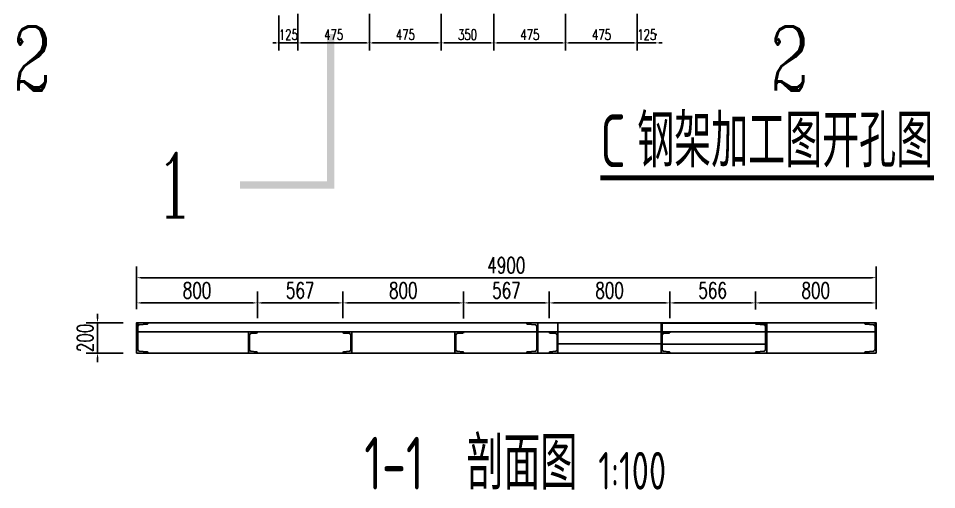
# Model space of a CAD drawing. Header units: millimetres. Extents: x -1443632 to -1307761, y 1430256 to 1527696.
# Drawn here: x -1392853 to -1386769, y 1479145 to 1482266 of the extents above; entities that cross this region are included whole.
import ezdxf

# ---------------------------------------------------------------- set-up
doc = ezdxf.new("R2010")
doc.units = ezdxf.units.MM
doc.header["$LTSCALE"] = 10
doc.layers.get('0').update_dxf_attribs({"linetype": 'CONTINUOUS'})
doc.layers.get('DEFPOINTS').update_dxf_attribs({"linetype": 'CONTINUOUS'})
for name, color, linetype in [('PUB_TEXT', 7, 'CONTINUOUS'), ('W-PLASTIC_RAILINGS塑木栏杆', 6, 'CONTINUOUS'), ('W-STEEL_FRAME钢架', 3, 'CONTINUOUS'), ('W-STEEL_KEEL钢龙骨', 5, 'CONTINUOUS')]:
    doc.layers.add(name, color=color, linetype=linetype)
doc.styles.add('_TCH_LABEL', font='COMPLEX', dxfattribs={"bigfont": 'GBCBIG'})
doc.styles.get("Standard").update_dxf_attribs({"font": 'tssdeng.shx', "width": 0.7, "bigfont": 'hztxt.shx'})
doc.styles.add('STANDARD_T3', font='simplex.shx', dxfattribs={"width": 0.7, "bigfont": 'gbcbig.shx'})
doc.dimstyles.new('W&&20', dxfattribs={"dimtxt": 70, "dimasz": 20, "dimexe": 50, "dimexo": 60, "dimgap": 20, "dimtad": 1, "dimdec": 0, "dimzin": 0, "dimdsep": 46, "dimtxsty": 'STANDARD_T3', "dimcen": 0.09, "dimclrd": 1, "dimclre": 1, "dimclrt": 7, "dimazin": 2, "dimtfac": 1, "dimtdec": 0, "dimtix": 1, "dimtmove": 2, "dimatfit": 3, "dimfxl": 0, "dimtolj": 1, "dimtzin": 0, "dimarcsym": 0})
doc.dimstyles.new('W&&30', dxfattribs={"dimtxt": 105, "dimasz": 30, "dimexe": 75, "dimexo": 90, "dimgap": 30, "dimtad": 1, "dimdec": 0, "dimzin": 0, "dimdsep": 46, "dimtxsty": 'STANDARD_T3', "dimcen": 0.09, "dimclrd": 1, "dimclre": 1, "dimclrt": 7, "dimazin": 2, "dimtfac": 1, "dimtdec": 0, "dimtix": 1, "dimtmove": 2, "dimatfit": 3, "dimfxl": 0, "dimtolj": 1, "dimtzin": 0, "dimarcsym": 0})

# ---------------------------------------------------------------- blocks, each defined once
blk = doc.blocks.new('*D307')
at = {"layer": 'DEFPOINTS', "color": 0, "transparency": 16777216}
for p in [(-1391001.9, 1482355.9), (-1391126.9, 1482345.4), (-1391001.9, 1482103.8)]:
    blk.add_point(p, dxfattribs=at)
at = {"layer": 'W-PLASTIC_RAILINGS塑木栏杆', "color": 1, "lineweight": -2, "transparency": 16777216}
for p, q in [((-1391001.9, 1482295.9), (-1391001.9, 1482053.8)), ((-1391126.9, 1482285.4), (-1391126.9, 1482053.8)), ((-1391146.9, 1482103.8), (-1391166.9, 1482103.8)), ((-1391126.9, 1482103.8), (-1391001.9, 1482103.8)), ((-1390981.9, 1482103.8), (-1390961.9, 1482103.8))]:
    blk.add_line(p, q, dxfattribs=at)
at = {"layer": 'W-PLASTIC_RAILINGS塑木栏杆', "color": 1, "transparency": 16777216}
for points in [[(-1391146.9, 1482107.1), (-1391146.9, 1482100.4), (-1391126.9, 1482103.8)], [(-1390981.9, 1482107.1), (-1390981.9, 1482100.4), (-1391001.9, 1482103.8)]]:
    blk.add_solid(points, dxfattribs=at)
at = {"layer": 'W-PLASTIC_RAILINGS塑木栏杆', "color": 7, "transparency": 16777216, "insert": (-1391064.4, 1482158.8), "char_height": 70, "attachment_point": 5, "style": 'STANDARD_T3'}
blk.add_mtext('\\A1;125', dxfattribs=at)
blk = doc.blocks.new('*D308')
at = {"layer": 'DEFPOINTS', "color": 0, "transparency": 16777216}
for p in [(-1391001.9, 1482355.9), (-1390526.9, 1482355.9), (-1390526.9, 1482103.8)]:
    blk.add_point(p, dxfattribs=at)
at = {"layer": 'W-PLASTIC_RAILINGS塑木栏杆', "color": 1, "lineweight": -2, "transparency": 16777216}
for p, q in [((-1391001.9, 1482295.9), (-1391001.9, 1482053.8)), ((-1390526.9, 1482295.9), (-1390526.9, 1482053.8)), ((-1390981.9, 1482103.8), (-1390546.9, 1482103.8))]:
    blk.add_line(p, q, dxfattribs=at)
at = {"layer": 'W-PLASTIC_RAILINGS塑木栏杆', "color": 1, "transparency": 16777216}
for points in [[(-1390981.9, 1482107.1), (-1390981.9, 1482100.4), (-1391001.9, 1482103.8)], [(-1390546.9, 1482107.1), (-1390546.9, 1482100.4), (-1390526.9, 1482103.8)]]:
    blk.add_solid(points, dxfattribs=at)
at = {"layer": 'W-PLASTIC_RAILINGS塑木栏杆', "color": 7, "transparency": 16777216, "insert": (-1390764.4, 1482158.8), "char_height": 70, "attachment_point": 5, "style": 'STANDARD_T3'}
blk.add_mtext('\\A1;475', dxfattribs=at)
blk = doc.blocks.new('*D309')
at = {"layer": 'DEFPOINTS', "color": 0, "transparency": 16777216}
for p in [(-1390526.9, 1482355.9), (-1390051.9, 1482355.9), (-1390051.9, 1482103.8)]:
    blk.add_point(p, dxfattribs=at)
at = {"layer": 'W-PLASTIC_RAILINGS塑木栏杆', "color": 1, "lineweight": -2, "transparency": 16777216}
for p, q in [((-1390526.9, 1482295.9), (-1390526.9, 1482053.8)), ((-1390051.9, 1482295.9), (-1390051.9, 1482053.8)), ((-1390506.9, 1482103.8), (-1390071.9, 1482103.8))]:
    blk.add_line(p, q, dxfattribs=at)
at = {"layer": 'W-PLASTIC_RAILINGS塑木栏杆', "color": 1, "transparency": 16777216}
for points in [[(-1390506.9, 1482107.1), (-1390506.9, 1482100.4), (-1390526.9, 1482103.8)], [(-1390071.9, 1482107.1), (-1390071.9, 1482100.4), (-1390051.9, 1482103.8)]]:
    blk.add_solid(points, dxfattribs=at)
at = {"layer": 'W-PLASTIC_RAILINGS塑木栏杆', "color": 7, "transparency": 16777216, "insert": (-1390289.4, 1482158.8), "char_height": 70, "attachment_point": 5, "style": 'STANDARD_T3'}
blk.add_mtext('\\A1;475', dxfattribs=at)
blk = doc.blocks.new('*D310')
at = {"layer": 'DEFPOINTS', "color": 0, "transparency": 16777216}
for p in [(-1390051.9, 1482355.9), (-1389701.9, 1482355.9), (-1389701.9, 1482103.8)]:
    blk.add_point(p, dxfattribs=at)
at = {"layer": 'W-PLASTIC_RAILINGS塑木栏杆', "color": 1, "lineweight": -2, "transparency": 16777216}
for p, q in [((-1390051.9, 1482295.9), (-1390051.9, 1482053.8)), ((-1389701.9, 1482295.9), (-1389701.9, 1482053.8)), ((-1390031.9, 1482103.8), (-1389721.9, 1482103.8))]:
    blk.add_line(p, q, dxfattribs=at)
at = {"layer": 'W-PLASTIC_RAILINGS塑木栏杆', "color": 1, "transparency": 16777216}
for points in [[(-1390031.9, 1482107.1), (-1390031.9, 1482100.4), (-1390051.9, 1482103.8)], [(-1389721.9, 1482107.1), (-1389721.9, 1482100.4), (-1389701.9, 1482103.8)]]:
    blk.add_solid(points, dxfattribs=at)
at = {"layer": 'W-PLASTIC_RAILINGS塑木栏杆', "color": 7, "transparency": 16777216, "insert": (-1389876.9, 1482158.8), "char_height": 70, "attachment_point": 5, "style": 'STANDARD_T3'}
blk.add_mtext('\\A1;350', dxfattribs=at)
blk = doc.blocks.new('*D311')
at = {"layer": 'DEFPOINTS', "color": 0, "transparency": 16777216}
for p in [(-1389701.9, 1482355.9), (-1389226.9, 1482355.9), (-1389226.9, 1482103.8)]:
    blk.add_point(p, dxfattribs=at)
at = {"layer": 'W-PLASTIC_RAILINGS塑木栏杆', "color": 1, "lineweight": -2, "transparency": 16777216}
for p, q in [((-1389701.9, 1482295.9), (-1389701.9, 1482053.8)), ((-1389226.9, 1482295.9), (-1389226.9, 1482053.8)), ((-1389681.9, 1482103.8), (-1389246.9, 1482103.8))]:
    blk.add_line(p, q, dxfattribs=at)
at = {"layer": 'W-PLASTIC_RAILINGS塑木栏杆', "color": 1, "transparency": 16777216}
for points in [[(-1389681.9, 1482107.1), (-1389681.9, 1482100.4), (-1389701.9, 1482103.8)], [(-1389246.9, 1482107.1), (-1389246.9, 1482100.4), (-1389226.9, 1482103.8)]]:
    blk.add_solid(points, dxfattribs=at)
at = {"layer": 'W-PLASTIC_RAILINGS塑木栏杆', "color": 7, "transparency": 16777216, "insert": (-1389464.4, 1482158.8), "char_height": 70, "attachment_point": 5, "style": 'STANDARD_T3'}
blk.add_mtext('\\A1;475', dxfattribs=at)
blk = doc.blocks.new('*D312')
at = {"layer": 'DEFPOINTS', "color": 0, "transparency": 16777216}
for p in [(-1389226.9, 1482355.9), (-1388751.9, 1482355.9), (-1388751.9, 1482103.8)]:
    blk.add_point(p, dxfattribs=at)
at = {"layer": 'W-PLASTIC_RAILINGS塑木栏杆', "color": 1, "lineweight": -2, "transparency": 16777216}
for p, q in [((-1389226.9, 1482295.9), (-1389226.9, 1482053.8)), ((-1388751.9, 1482295.9), (-1388751.9, 1482053.8)), ((-1389206.9, 1482103.8), (-1388771.9, 1482103.8))]:
    blk.add_line(p, q, dxfattribs=at)
at = {"layer": 'W-PLASTIC_RAILINGS塑木栏杆', "color": 1, "transparency": 16777216}
for points in [[(-1389206.9, 1482107.1), (-1389206.9, 1482100.4), (-1389226.9, 1482103.8)], [(-1388771.9, 1482107.1), (-1388771.9, 1482100.4), (-1388751.9, 1482103.8)]]:
    blk.add_solid(points, dxfattribs=at)
at = {"layer": 'W-PLASTIC_RAILINGS塑木栏杆', "color": 7, "transparency": 16777216, "insert": (-1388989.4, 1482158.8), "char_height": 70, "attachment_point": 5, "style": 'STANDARD_T3'}
blk.add_mtext('\\A1;475', dxfattribs=at)
blk = doc.blocks.new('*D313')
at = {"layer": 'DEFPOINTS', "color": 0, "transparency": 16777216}
for p in [(-1388751.9, 1482355.9), (-1388626.9, 1482103.8), (-1388626.9, 1482103.8)]:
    blk.add_point(p, dxfattribs=at)
at = {"layer": 'W-PLASTIC_RAILINGS塑木栏杆', "color": 1, "lineweight": -2, "transparency": 16777216}
for p, q in [((-1388751.9, 1482295.9), (-1388751.9, 1482053.8)), ((-1388626.9, 1482163.8), (-1388626.9, 1482153.8)), ((-1388771.9, 1482103.8), (-1388791.9, 1482103.8)), ((-1388751.9, 1482103.8), (-1388626.9, 1482103.8)), ((-1388606.9, 1482103.8), (-1388586.9, 1482103.8))]:
    blk.add_line(p, q, dxfattribs=at)
at = {"layer": 'W-PLASTIC_RAILINGS塑木栏杆', "color": 1, "transparency": 16777216}
for points in [[(-1388771.9, 1482107.1), (-1388771.9, 1482100.4), (-1388751.9, 1482103.8)], [(-1388606.9, 1482107.1), (-1388606.9, 1482100.4), (-1388626.9, 1482103.8)]]:
    blk.add_solid(points, dxfattribs=at)
at = {"layer": 'W-PLASTIC_RAILINGS塑木栏杆', "color": 7, "transparency": 16777216, "insert": (-1388689.4, 1482158.8), "char_height": 70, "attachment_point": 5, "style": 'STANDARD_T3'}
blk.add_mtext('\\A1;125', dxfattribs=at)
blk = doc.blocks.new('A$C24E83DC7')
for p, q in [((0, 58), (2.6, 58)), ((0, 0), (0, 58)), ((140, 0), (0, 0)), ((11.2, 14.6), (7.4, 53.3)), ((119.3, 6), (20.4, 6)), ((128.8, 14.6), (132.6, 53.3)), ((140, 58), (137.4, 58)), ((140, 0), (140, 58))]:
    blk.add_line(p, q)
for centre, radius, start, end in [((2.6, 53.3), 4.75, 0, 90), ((20.7, 15.5), 9.5, 185.71059, 270), ((119.3, 15.5), 9.5, 270, 354.28941), ((137.4, 53.3), 4.75, 90, 180)]:
    blk.add_arc(centre, radius, start, end)
blk = doc.blocks.new('A$C142B241B')
at = {"layer": 'W-STEEL_FRAME钢架', "color": 4}
for p, q in [((0, 75), (0, 0)), ((0, 75), (2.7, 75)), ((13.3, 16.9), (8.2, 70)), ((186.7, 16.9), (191.8, 70)), ((200, 75), (197.3, 75)), ((200, 75), (200, 0)), ((0, 0), (200, 0)), ((24.3, 7), (175.7, 7))]:
    blk.add_line(p, q, dxfattribs=at)
for centre, radius, start, end in [((2.7, 69.5), 5.5, 5.71059, 90), ((197.3, 69.5), 5.5, 90, 174.28941), ((24.3, 18), 11, 185.71059, 270), ((175.7, 18), 11, 270, 354.28941)]:
    blk.add_arc(centre, radius, start, end, dxfattribs=at)
blk = doc.blocks.new('*D463')
at = {"color": 1, "lineweight": -2, "transparency": 16777216}
for p, q in [((-1392069.7, 1480339.7), (-1392069.7, 1480623.6)), ((-1387169.7, 1480339.7), (-1387169.7, 1480623.6)), ((-1392039.7, 1480548.6), (-1387199.7, 1480548.6))]:
    blk.add_line(p, q, dxfattribs=at)
at = {"color": 1, "transparency": 16777216}
for points in [[(-1392039.7, 1480553.6), (-1392039.7, 1480543.6), (-1392069.7, 1480548.6)], [(-1387199.7, 1480553.6), (-1387199.7, 1480543.6), (-1387169.7, 1480548.6)]]:
    blk.add_solid(points, dxfattribs=at)
at = {"layer": 'DEFPOINTS', "color": 0, "transparency": 16777216}
for p in [(-1387169.7, 1480548.6), (-1392069.7, 1480249.7), (-1387169.7, 1480249.7)]:
    blk.add_point(p, dxfattribs=at)
at = {"color": 7, "transparency": 16777216, "insert": (-1389619.7, 1480631.1), "char_height": 105, "attachment_point": 5, "style": 'STANDARD_T3'}
blk.add_mtext('\\A1;4900', dxfattribs=at)
blk = doc.blocks.new('*D464')
at = {"color": 1, "lineweight": -2, "transparency": 16777216}
for p, q in [((-1392328.8, 1480279.7), (-1392328.8, 1480309.7)), ((-1392159.7, 1480249.7), (-1392403.8, 1480249.7)), ((-1392328.8, 1480049.7), (-1392328.8, 1480249.7)), ((-1392159.7, 1480049.7), (-1392403.8, 1480049.7)), ((-1392328.8, 1480019.7), (-1392328.8, 1479989.7))]:
    blk.add_line(p, q, dxfattribs=at)
at = {"color": 1, "transparency": 16777216}
for points in [[(-1392333.8, 1480279.7), (-1392323.8, 1480279.7), (-1392328.8, 1480249.7)], [(-1392333.8, 1480019.7), (-1392323.8, 1480019.7), (-1392328.8, 1480049.7)]]:
    blk.add_solid(points, dxfattribs=at)
at = {"layer": 'DEFPOINTS', "color": 0, "transparency": 16777216}
for p in [(-1392328.8, 1480249.7), (-1392069.7, 1480249.7), (-1392069.7, 1480049.7)]:
    blk.add_point(p, dxfattribs=at)
at = {"color": 7, "transparency": 16777216, "insert": (-1392411.3, 1480149.7), "char_height": 105, "attachment_point": 5, "rotation": 90, "style": 'STANDARD_T3'}
blk.add_mtext('\\A1;200', dxfattribs=at)
blk = doc.blocks.new('*D465')
at = {"color": 1, "lineweight": -2, "transparency": 16777216}
for p, q in [((-1392069.7, 1480339.7), (-1392069.7, 1480456.7)), ((-1391269.7, 1480279.7), (-1391269.7, 1480456.7)), ((-1392039.7, 1480381.7), (-1391299.7, 1480381.7))]:
    blk.add_line(p, q, dxfattribs=at)
at = {"color": 1, "transparency": 16777216}
for points in [[(-1392039.7, 1480386.7), (-1392039.7, 1480376.7), (-1392069.7, 1480381.7)], [(-1391299.7, 1480386.7), (-1391299.7, 1480376.7), (-1391269.7, 1480381.7)]]:
    blk.add_solid(points, dxfattribs=at)
at = {"layer": 'DEFPOINTS', "color": 0, "transparency": 16777216}
for p in [(-1391269.7, 1480381.7), (-1392069.7, 1480249.7), (-1391269.7, 1480189.7)]:
    blk.add_point(p, dxfattribs=at)
at = {"color": 7, "transparency": 16777216, "insert": (-1391669.7, 1480464.2), "char_height": 105, "attachment_point": 5, "style": 'STANDARD_T3'}
blk.add_mtext('\\A1;800', dxfattribs=at)
blk = doc.blocks.new('*D466')
at = {"color": 1, "lineweight": -2, "transparency": 16777216}
for p, q in [((-1391269.7, 1480279.7), (-1391269.7, 1480456.7)), ((-1390702.7, 1480279.7), (-1390702.7, 1480456.7)), ((-1391239.7, 1480381.7), (-1390732.7, 1480381.7))]:
    blk.add_line(p, q, dxfattribs=at)
at = {"color": 1, "transparency": 16777216}
for points in [[(-1391239.7, 1480386.7), (-1391239.7, 1480376.7), (-1391269.7, 1480381.7)], [(-1390732.7, 1480386.7), (-1390732.7, 1480376.7), (-1390702.7, 1480381.7)]]:
    blk.add_solid(points, dxfattribs=at)
at = {"layer": 'DEFPOINTS', "color": 0, "transparency": 16777216}
for p in [(-1390702.7, 1480381.7), (-1391269.7, 1480189.7), (-1390702.7, 1480189.7)]:
    blk.add_point(p, dxfattribs=at)
at = {"color": 7, "transparency": 16777216, "insert": (-1390986.2, 1480464.2), "char_height": 105, "attachment_point": 5, "style": 'STANDARD_T3'}
blk.add_mtext('\\A1;567', dxfattribs=at)
blk = doc.blocks.new('*D459')
at = {"color": 1, "lineweight": -2, "transparency": 16777216}
for p, q in [((-1390702.7, 1480279.7), (-1390702.7, 1480456.7)), ((-1389902.7, 1480278.4), (-1389902.7, 1480456.7)), ((-1390672.7, 1480381.7), (-1389932.7, 1480381.7))]:
    blk.add_line(p, q, dxfattribs=at)
at = {"color": 1, "transparency": 16777216}
for points in [[(-1390672.7, 1480386.7), (-1390672.7, 1480376.7), (-1390702.7, 1480381.7)], [(-1389932.7, 1480386.7), (-1389932.7, 1480376.7), (-1389902.7, 1480381.7)]]:
    blk.add_solid(points, dxfattribs=at)
at = {"layer": 'DEFPOINTS', "color": 0, "transparency": 16777216}
for p in [(-1389902.7, 1480381.7), (-1390702.7, 1480189.7), (-1389902.7, 1480188.4)]:
    blk.add_point(p, dxfattribs=at)
at = {"color": 7, "transparency": 16777216, "insert": (-1390302.7, 1480464.2), "char_height": 105, "attachment_point": 5, "style": 'STANDARD_T3'}
blk.add_mtext('\\A1;800', dxfattribs=at)
blk = doc.blocks.new('*D460')
at = {"color": 1, "lineweight": -2, "transparency": 16777216}
for p, q in [((-1389902.7, 1480278.4), (-1389902.7, 1480456.7)), ((-1389335.7, 1480279.7), (-1389335.7, 1480456.7)), ((-1389872.7, 1480381.7), (-1389365.7, 1480381.7))]:
    blk.add_line(p, q, dxfattribs=at)
at = {"color": 1, "transparency": 16777216}
for points in [[(-1389872.7, 1480386.7), (-1389872.7, 1480376.7), (-1389902.7, 1480381.7)], [(-1389365.7, 1480386.7), (-1389365.7, 1480376.7), (-1389335.7, 1480381.7)]]:
    blk.add_solid(points, dxfattribs=at)
at = {"layer": 'DEFPOINTS', "color": 0, "transparency": 16777216}
for p in [(-1389335.7, 1480381.7), (-1389902.7, 1480188.4), (-1389335.7, 1480189.7)]:
    blk.add_point(p, dxfattribs=at)
at = {"color": 7, "transparency": 16777216, "insert": (-1389619.2, 1480464.2), "char_height": 105, "attachment_point": 5, "style": 'STANDARD_T3'}
blk.add_mtext('\\A1;567', dxfattribs=at)
blk = doc.blocks.new('*D461')
at = {"color": 1, "lineweight": -2, "transparency": 16777216}
for p, q in [((-1389335.7, 1480279.7), (-1389335.7, 1480456.7)), ((-1388536.1, 1480279.7), (-1388536.1, 1480456.7)), ((-1389305.7, 1480381.7), (-1388566.1, 1480381.7))]:
    blk.add_line(p, q, dxfattribs=at)
at = {"color": 1, "transparency": 16777216}
for points in [[(-1389305.7, 1480386.7), (-1389305.7, 1480376.7), (-1389335.7, 1480381.7)], [(-1388566.1, 1480386.7), (-1388566.1, 1480376.7), (-1388536.1, 1480381.7)]]:
    blk.add_solid(points, dxfattribs=at)
at = {"layer": 'DEFPOINTS', "color": 0, "transparency": 16777216}
for p in [(-1388536.1, 1480381.7), (-1389335.7, 1480189.7), (-1388536.1, 1480189.7)]:
    blk.add_point(p, dxfattribs=at)
at = {"color": 7, "transparency": 16777216, "insert": (-1388935.9, 1480464.2), "char_height": 105, "attachment_point": 5, "style": 'STANDARD_T3'}
blk.add_mtext('\\A1;800', dxfattribs=at)
blk = doc.blocks.new('*D462')
at = {"color": 1, "lineweight": -2, "transparency": 16777216}
for p, q in [((-1388536.1, 1480279.7), (-1388536.1, 1480456.7)), ((-1387969.7, 1480338.3), (-1387969.7, 1480456.7)), ((-1388506.1, 1480381.7), (-1387999.7, 1480381.7))]:
    blk.add_line(p, q, dxfattribs=at)
at = {"color": 1, "transparency": 16777216}
for points in [[(-1388506.1, 1480386.7), (-1388506.1, 1480376.7), (-1388536.1, 1480381.7)], [(-1387999.7, 1480386.7), (-1387999.7, 1480376.7), (-1387969.7, 1480381.7)]]:
    blk.add_solid(points, dxfattribs=at)
at = {"layer": 'DEFPOINTS', "color": 0, "transparency": 16777216}
for p in [(-1387969.7, 1480381.7), (-1387969.7, 1480248.3), (-1388536.1, 1480189.7)]:
    blk.add_point(p, dxfattribs=at)
at = {"color": 7, "transparency": 16777216, "insert": (-1388252.9, 1480464.2), "char_height": 105, "attachment_point": 5, "style": 'STANDARD_T3'}
blk.add_mtext('\\A1;566', dxfattribs=at)
blk = doc.blocks.new('*D449')
at = {"color": 1, "lineweight": -2, "transparency": 16777216}
for p, q in [((-1387969.7, 1480339.7), (-1387969.7, 1480456.7)), ((-1387169.7, 1480339.7), (-1387169.7, 1480456.7)), ((-1387939.7, 1480381.7), (-1387199.7, 1480381.7))]:
    blk.add_line(p, q, dxfattribs=at)
at = {"color": 1, "transparency": 16777216}
for points in [[(-1387939.7, 1480386.7), (-1387939.7, 1480376.7), (-1387969.7, 1480381.7)], [(-1387199.7, 1480386.7), (-1387199.7, 1480376.7), (-1387169.7, 1480381.7)]]:
    blk.add_solid(points, dxfattribs=at)
at = {"layer": 'DEFPOINTS', "color": 0, "transparency": 16777216}
for p in [(-1387169.7, 1480381.7), (-1387969.7, 1480249.7), (-1387169.7, 1480249.7)]:
    blk.add_point(p, dxfattribs=at)
at = {"color": 7, "transparency": 16777216, "insert": (-1387569.7, 1480464.2), "char_height": 105, "attachment_point": 5, "style": 'STANDARD_T3'}
blk.add_mtext('\\A1;800', dxfattribs=at)

msp = doc.modelspace()

# ---------------------------------------------------------------- linework, layer by layer
at = {"color": 3, "const_width": 50}
msp.add_lwpolyline([(-1390784, 1482162.6), (-1390784, 1481162.6), (-1391384, 1481162.6)], dxfattribs=at)
at = {"color": 3}
for points in [[(-1389277.7, 1480109.7), (-1388594.1, 1480109.7), (-1388594.1, 1480249.7), (-1389277.7, 1480249.7)], [(-1388588.1, 1480108.4), (-1387901.7, 1480108.4), (-1387901.7, 1480248.4), (-1388588.1, 1480248.4)]]:
    msp.add_lwpolyline(points, close=True, dxfattribs=at)
at = {"layer": 'W-PLASTIC_RAILINGS塑木栏杆', "color": 3, "const_width": 35}
msp.add_lwpolyline([(-1388997.4, 1481210.3), (-1386786, 1481210.3)], dxfattribs=at)
at = {"layer": 'W-STEEL_KEEL钢龙骨', "color": 3}
msp.add_lwpolyline([(-1392069.7, 1480049.7), (-1387169.7, 1480049.7), (-1387169.7, 1480249.7), (-1392069.7, 1480249.7)], close=True, dxfattribs=at)
at = {"layer": 'W-STEEL_KEEL钢龙骨'}
for points in [[(-1392062.7, 1480189.7), (-1387901.7, 1480189.7), (-1387901.7, 1480249.7), (-1392062.7, 1480249.7)], [(-1387894.7, 1480189.7), (-1387176.7, 1480189.7), (-1387176.7, 1480249.7), (-1387894.7, 1480249.7)]]:
    msp.add_lwpolyline(points, close=True, dxfattribs=at)

# ---------------------------------------------------------------- block references
at = {"layer": 'W-STEEL_FRAME钢架', "rotation": 270}
for name, p in [('A$C142B241B', (-1392069.7, 1480249.7)), ('A$C24E83DC7', (-1391327.7, 1480189.7)), ('A$C24E83DC7', (-1389960.7, 1480189.7)), ('A$C24E83DC7', (-1388594.1, 1480189.7))]:
    msp.add_blockref(name, p, dxfattribs=at)
at = {"layer": 'W-STEEL_FRAME钢架', "xscale": -1, "rotation": 90}
for name, p in [('A$C142B241B', (-1389410.7, 1480249.7)), ('A$C142B241B', (-1387894.7, 1480249.7)), ('A$C142B241B', (-1387169.7, 1480249.7)), ('A$C24E83DC7', (-1390644.7, 1480189.7)), ('A$C24E83DC7', (-1389277.7, 1480189.7))]:
    msp.add_blockref(name, p, dxfattribs=at)

# ---------------------------------------------------------------- texts
at = {"layer": 'PUB_TEXT', "color": 7, "style": '_TCH_LABEL', "width": 0.705882}
for s, p in [('2', (-1392892, 1481788)), ('2', (-1387872.6, 1481788)), ('1', (-1391948.3, 1480950.1))]:
    msp.add_text(s, height=425, dxfattribs=at).set_placement(p)
at = {"layer": 'PUB_TEXT', "color": 7, "width": 0.7}
for s, height, p in [('C', 350, (-1388997.4, 1481280.3)), ('钢架加工图开孔图', 350, (-1388752.4, 1481280.3)), ('1-1', 350, (-1390561, 1479144.8)), ('剖面图', 350, (-1389884.3, 1479144.8)), ('1:100', 250, (-1389010.7, 1479144.8))]:
    msp.add_text(s, height=height, dxfattribs=at).set_placement(p)

# ---------------------------------------------------------------- dimensions: what is measured, and where the dimension line sits
at = {"color": 3}
for base, p1, p2, picture, middle in [((-1387169.7, 1480548.6), (-1392069.7, 1480249.7), (-1387169.7, 1480249.7), '*D463', (-1389619.7, 1480631.1)), ((-1391269.7, 1480381.7), (-1392069.7, 1480249.7), (-1391269.7, 1480189.7), '*D465', (-1391669.7, 1480464.2)), ((-1390702.7, 1480381.7), (-1391269.7, 1480189.7), (-1390702.7, 1480189.7), '*D466', (-1390986.2, 1480464.2)), ((-1389902.7, 1480381.7), (-1390702.7, 1480189.7), (-1389902.7, 1480188.4), '*D459', (-1390302.7, 1480464.2)), ((-1389335.7, 1480381.7), (-1389902.7, 1480188.4), (-1389335.7, 1480189.7), '*D460', (-1389619.2, 1480464.2)), ((-1388536.1, 1480381.7), (-1389335.7, 1480189.7), (-1388536.1, 1480189.7), '*D461', (-1388935.9, 1480464.2)), ((-1387969.7, 1480381.7), (-1388536.1, 1480189.7), (-1387969.7, 1480248.3), '*D462', (-1388252.9, 1480464.2)), ((-1387169.7, 1480381.7), (-1387969.7, 1480249.7), (-1387169.7, 1480249.7), '*D449', (-1387569.7, 1480464.2))]:
    dim = msp.add_linear_dim(base=base, p1=p1, p2=p2, dimstyle='W&&30', dxfattribs=at)
    dim.commit()
    dim.dimension.update_dxf_attribs({"geometry": picture, "text_midpoint": middle})
dim = msp.add_linear_dim(base=(-1392328.8, 1480249.7), p1=(-1392069.7, 1480049.7), p2=(-1392069.7, 1480249.7), angle=90, dimstyle='W&&30', dxfattribs=at)
dim.commit()
dim.dimension.update_dxf_attribs({"geometry": '*D464', "text_midpoint": (-1392411.3, 1480149.7)})
at = {"layer": 'W-PLASTIC_RAILINGS塑木栏杆'}
for base, p1, p2, picture, middle in [((-1391001.9, 1482103.8), (-1391126.9, 1482345.4), (-1391001.9, 1482355.9), '*D307', (-1391064.4, 1482158.8)), ((-1390526.9, 1482103.8), (-1391001.9, 1482355.9), (-1390526.9, 1482355.9), '*D308', (-1390764.4, 1482158.8)), ((-1390051.9, 1482103.8), (-1390526.9, 1482355.9), (-1390051.9, 1482355.9), '*D309', (-1390289.4, 1482158.8)), ((-1389701.9, 1482103.8), (-1390051.9, 1482355.9), (-1389701.9, 1482355.9), '*D310', (-1389876.9, 1482158.8)), ((-1389226.9, 1482103.8), (-1389701.9, 1482355.9), (-1389226.9, 1482355.9), '*D311', (-1389464.4, 1482158.8)), ((-1388751.9, 1482103.8), (-1389226.9, 1482355.9), (-1388751.9, 1482355.9), '*D312', (-1388989.4, 1482158.8)), ((-1388626.9, 1482103.8), (-1388751.9, 1482355.9), (-1388626.9, 1482103.8), '*D313', (-1388689.4, 1482158.8))]:
    dim = msp.add_linear_dim(base=base, p1=p1, p2=p2, angle=180, dimstyle='W&&20', dxfattribs=at)
    dim.commit()
    dim.dimension.update_dxf_attribs({"geometry": picture, "text_midpoint": middle})

doc.saveas('drawing.dxf')
